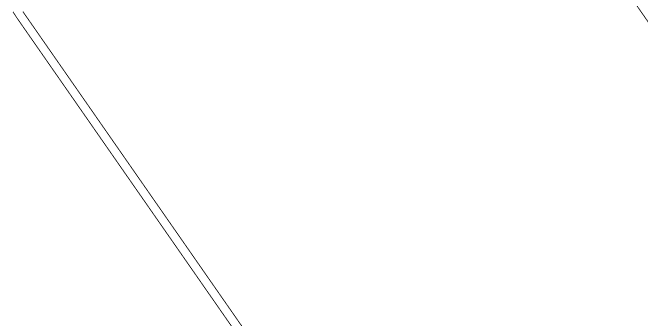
# Model space of a CAD drawing. Header units: millimetres. Extents: x 235 to 830, y 272 to 692.
# Drawn here: x 569.56 to 579.38, y 401.66 to 406.46 of the extents above; entities that cross this region are included whole.
import ezdxf

# ---------------------------------------------------------------- set-up
doc = ezdxf.new("R2010")
doc.units = ezdxf.units.MM
doc.layers.add('Mechanical1', color=6, linetype='Continuous')

msp = doc.modelspace()

# ---------------------------------------------------------------- linework, layer by layer
at = {"layer": 'Mechanical1', "const_width": 0.0127}
for points in [[(577.7577, 408.7962), (598.3397, 379.1994)], [(569.5615, 406.4695), (569.5772, 406.4441)], [(569.5772, 406.4441), (569.5931, 406.4189)], [(569.5931, 406.4189), (569.6019, 406.4054)], [(569.7155, 406.4727), (590.2975, 376.876)], [(569.6391, 406.3501), (590.2244, 376.7486)]]:
    msp.add_lwpolyline(points, dxfattribs=at)
at = {"layer": 'Mechanical1', "const_width": 0.00635}
for points in [[(569.574, 406.4441, 1), (569.5804, 406.4441, 1)], [(569.574, 406.4441, 1), (569.5804, 406.4441, 1)], [(569.59, 406.4189, 1), (569.5963, 406.4189, 1)], [(569.59, 406.4189, 1), (569.5963, 406.4189, 1)], [(569.5987, 406.4054, 1), (569.6051, 406.4054, 1)], [(569.5987, 406.4054, 1), (569.605, 406.4054, 1)], [(569.6359, 406.3501, 1), (569.6423, 406.3501, 1)], [(569.6359, 406.3501, 1), (569.6423, 406.3501, 1)]]:
    msp.add_lwpolyline(points, format="xyb", close=True, dxfattribs=at)
at = {"layer": 'Mechanical1', "const_width": 0.0127}
msp.add_lwpolyline([(569.6391, 406.3501, -0.007519), (569.6019, 406.4054)], format="xyb", dxfattribs=at)

doc.saveas('drawing.dxf')
